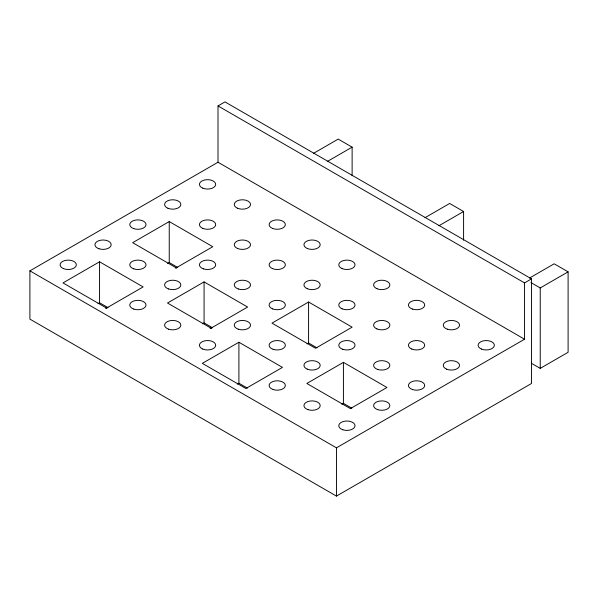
<?xml version="1.0" encoding="UTF-8"?>
<svg xmlns="http://www.w3.org/2000/svg" width="598" height="598" viewBox="0 0 598 598"><rect width="100%" height="100%" fill="white"/><g stroke="black" fill="none" stroke-linecap="round" stroke-linejoin="round"><path stroke-width="0.9" d="M218.008 105.928L224.975 101.907L531.525 278.885L531.525 383.468L336.45 496.093L29.9 319.115L29.9 270.842L218.008 162.237L524.558 339.223L524.558 282.906L218.008 105.928L218.008 162.237M99.567 261.797L62.992 282.914L106.534 308.052L143.116 286.935L99.567 261.797L99.567 302.775L107.999 307.634M169.241 221.566L132.666 242.691L176.208 267.829L212.783 246.712L169.241 221.566L169.241 262.544L177.666 267.411M313.509 153.365L338.191 139.11L352.125 147.153L352.125 175.819M327.442 161.408L352.125 147.153M97.982 303.687L99.567 302.775M167.649 263.464L169.241 262.544M204.075 281.905L167.5 303.022L211.042 328.16L247.617 307.043L204.075 281.905L204.075 322.883L212.499 327.749M202.483 323.802L204.075 322.883M424.976 217.717L449.659 203.47L463.592 211.513L463.592 240.179M438.91 225.767L463.592 211.513M238.908 342.243L202.333 363.36L245.875 388.498L282.45 367.381L238.908 342.243L238.908 383.221L247.333 388.087M308.583 302.02L272 323.137L315.55 348.275L352.125 327.158L308.583 302.02L308.583 342.998L317.007 347.857M237.316 384.14L238.908 383.221M306.991 343.91L308.583 342.998M343.416 362.351L306.841 383.468L350.383 408.606L386.958 387.489L343.416 362.351L343.416 403.329L351.841 408.195M529.484 278.055L554.167 263.808L568.1 271.851L568.1 352.297L540.233 368.383L531.353 363.263M524.558 282.906L531.525 278.885M530.942 282.577L540.233 287.937L568.1 271.851M341.824 404.248L343.416 403.329M29.9 270.842L336.45 447.827L524.558 339.223M540.233 287.937L540.233 368.383M336.45 447.827L336.45 496.093M105.592 308.187A30.79 17.776 0 0 1 106.915 308.262M210.092 328.295A30.79 17.776 0 0 1 211.423 328.377M175.259 267.964A30.79 17.776 0 0 1 176.582 268.039M63.448 268.607A8.125 4.694 0 0 0 76.305 265.295A8.125 4.694 0 0 0 64.905 260.526A8.125 4.694 0 0 0 63.448 268.607M133.825 309.099A8.125 4.694 0 0 0 146.017 305.032A8.125 4.694 0 0 0 133.825 300.966A8.125 4.694 0 0 0 133.825 309.099M168.658 329.206A8.125 4.694 0 0 0 180.85 325.148A8.125 4.694 0 0 0 168.658 321.081A8.125 4.694 0 0 0 168.658 329.206M202.789 349.06A8.125 4.694 0 0 0 215.646 345.741A8.125 4.694 0 0 0 204.239 340.972A8.125 4.694 0 0 0 202.789 349.06M273.166 389.545A8.125 4.694 0 0 0 285.358 385.478A8.125 4.694 0 0 0 273.166 381.419A8.125 4.694 0 0 0 273.166 389.545M308 409.66A8.125 4.694 0 0 0 320.192 405.594A8.125 4.694 0 0 0 308 401.527A8.125 4.694 0 0 0 308 409.66M342.833 429.768A8.125 4.694 0 0 0 355.025 425.701A8.125 4.694 0 0 0 342.833 421.642A8.125 4.694 0 0 0 342.833 429.768M98.991 248.761A8.125 4.694 0 0 0 111.183 244.702A8.125 4.694 0 0 0 98.991 240.635A8.125 4.694 0 0 0 98.991 248.761M133.825 268.876A8.125 4.694 0 0 0 146.017 264.809A8.125 4.694 0 0 0 133.825 260.743A8.125 4.694 0 0 0 133.825 268.876M168.658 288.984A8.125 4.694 0 0 0 180.85 284.925A8.125 4.694 0 0 0 168.658 280.858A8.125 4.694 0 0 0 168.658 288.984M238.325 329.206A8.125 4.694 0 0 0 250.525 325.148A8.125 4.694 0 0 0 238.325 321.081A8.125 4.694 0 0 0 238.325 329.206M273.166 349.322A8.125 4.694 0 0 0 285.358 345.255A8.125 4.694 0 0 0 273.166 341.196A8.125 4.694 0 0 0 273.166 349.322M307.297 369.168A8.125 4.694 0 0 0 320.147 365.856A8.125 4.694 0 0 0 308.747 361.087A8.125 4.694 0 0 0 307.297 369.168M377.667 409.66A8.125 4.694 0 0 0 389.859 405.594A8.125 4.694 0 0 0 377.667 401.527A8.125 4.694 0 0 0 377.667 409.66M133.825 228.653A8.125 4.694 0 0 0 146.017 224.586A8.125 4.694 0 0 0 133.825 220.52A8.125 4.694 0 0 0 133.825 228.653M203.492 268.876A8.125 4.694 0 0 0 215.684 264.809A8.125 4.694 0 0 0 203.492 260.743A8.125 4.694 0 0 0 203.492 268.876M238.325 288.984A8.125 4.694 0 0 0 250.525 284.925A8.125 4.694 0 0 0 238.325 280.858A8.125 4.694 0 0 0 238.325 288.984M272.456 308.837A8.125 4.694 0 0 0 285.313 305.518A8.125 4.694 0 0 0 273.914 300.749A8.125 4.694 0 0 0 272.456 308.837M342.833 349.322A8.125 4.694 0 0 0 355.025 345.255A8.125 4.694 0 0 0 342.833 341.196A8.125 4.694 0 0 0 342.833 349.322M377.667 369.429A8.125 4.694 0 0 0 389.859 365.371A8.125 4.694 0 0 0 377.667 361.304A8.125 4.694 0 0 0 377.667 369.429M412.5 389.545A8.125 4.694 0 0 0 424.7 385.478A8.125 4.694 0 0 0 412.5 381.419A8.125 4.694 0 0 0 412.5 389.545M167.956 208.276A8.125 4.694 0 0 0 180.805 204.957A8.125 4.694 0 0 0 169.406 200.188A8.125 4.694 0 0 0 167.956 208.276M202.789 228.384A8.125 4.694 0 0 0 215.646 225.072A8.125 4.694 0 0 0 204.239 220.303A8.125 4.694 0 0 0 202.789 228.384M237.623 248.499A8.125 4.694 0 0 0 250.48 245.18A8.125 4.694 0 0 0 239.08 240.411A8.125 4.694 0 0 0 237.623 248.499M272.456 268.607A8.125 4.694 0 0 0 285.313 265.295A8.125 4.694 0 0 0 273.914 260.526A8.125 4.694 0 0 0 272.456 268.607M307.297 288.722A8.125 4.694 0 0 0 320.147 285.403A8.125 4.694 0 0 0 308.747 280.634A8.125 4.694 0 0 0 307.297 288.722M342.131 308.837A8.125 4.694 0 0 0 354.98 305.518A8.125 4.694 0 0 0 343.581 300.749A8.125 4.694 0 0 0 342.131 308.837M376.964 328.945A8.125 4.694 0 0 0 389.821 325.633A8.125 4.694 0 0 0 378.414 320.857A8.125 4.694 0 0 0 376.964 328.945M411.798 349.06A8.125 4.694 0 0 0 424.655 345.741A8.125 4.694 0 0 0 413.255 340.972A8.125 4.694 0 0 0 411.798 349.06M446.631 369.168A8.125 4.694 0 0 0 459.488 365.856A8.125 4.694 0 0 0 448.089 361.087A8.125 4.694 0 0 0 446.631 369.168M202.789 188.161A8.125 4.694 0 0 0 215.646 184.849A8.125 4.694 0 0 0 204.239 180.08A8.125 4.694 0 0 0 202.789 188.161M237.623 208.276A8.125 4.694 0 0 0 250.48 204.957A8.125 4.694 0 0 0 239.08 200.188A8.125 4.694 0 0 0 237.623 208.276M272.456 228.384A8.125 4.694 0 0 0 285.313 225.072A8.125 4.694 0 0 0 273.914 220.303A8.125 4.694 0 0 0 272.456 228.384M307.297 248.499A8.125 4.694 0 0 0 320.147 245.18A8.125 4.694 0 0 0 308.747 240.411A8.125 4.694 0 0 0 307.297 248.499M342.131 268.607A8.125 4.694 0 0 0 354.98 265.295A8.125 4.694 0 0 0 343.581 260.526A8.125 4.694 0 0 0 342.131 268.607M376.964 288.722A8.125 4.694 0 0 0 389.821 285.403A8.125 4.694 0 0 0 378.414 280.634A8.125 4.694 0 0 0 376.964 288.722M412.5 309.099A8.125 4.694 0 0 0 424.7 305.032A8.125 4.694 0 0 0 412.5 300.966A8.125 4.694 0 0 0 412.5 309.099M447.341 329.206A8.125 4.694 0 0 0 459.533 325.148A8.125 4.694 0 0 0 447.341 321.081A8.125 4.694 0 0 0 447.341 329.206M481.465 349.06A8.125 4.694 0 0 0 494.322 345.741A8.125 4.694 0 0 0 482.922 340.972A8.125 4.694 0 0 0 481.465 349.06"/></g></svg>
